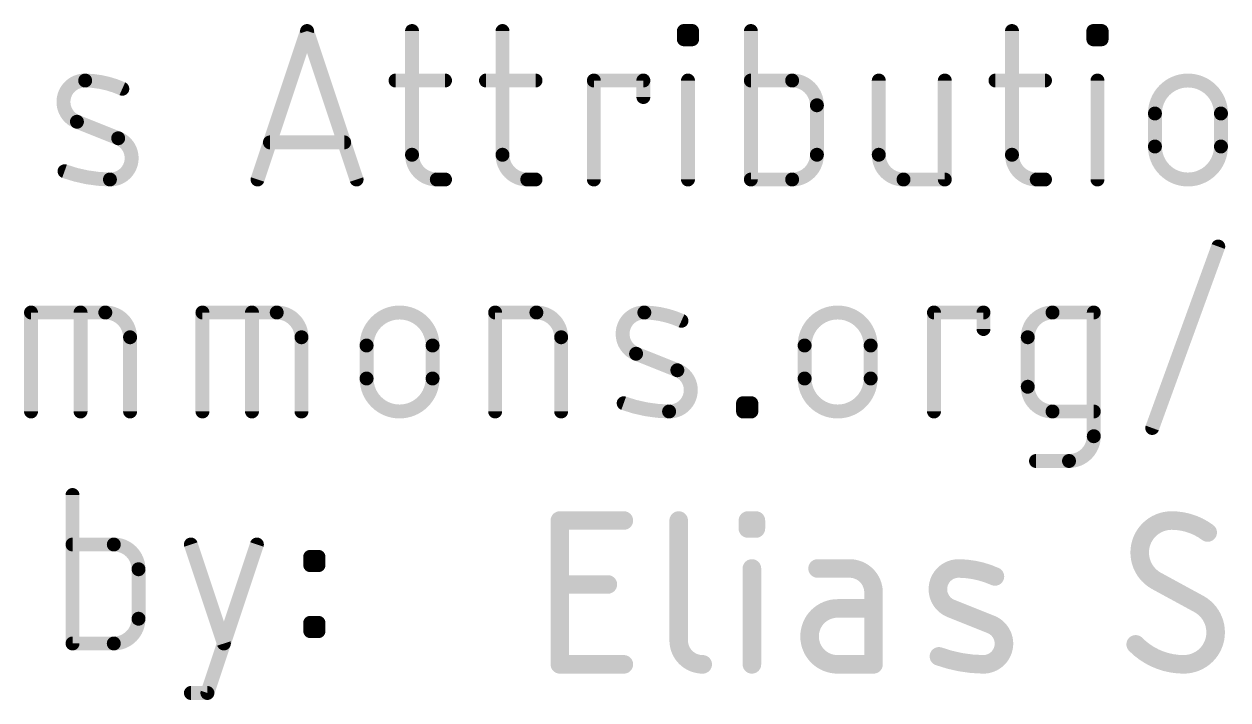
# Model space of a CAD drawing. Extents: x -30.7 to 55.9, y -16 to 25.5.
# Drawn here: x 12.02 to 25.19, y -16.04 to -8.64 of the extents above; entities that cross this region are included whole.
import ezdxf

# ---------------------------------------------------------------- set-up
doc = ezdxf.new("R2010")
doc.units = 0
doc.layers.add('51', color=53, linetype='CONTINUOUS')

msp = doc.modelspace()

# ---------------------------------------------------------------- linework, layer by layer
at = {"layer": '51'}
for points, const_width in [([(14.5732, -10.3378), (15.1151, -8.7122)], 0.1524), ([(15.1151, -8.7122), (15.657, -10.3378)], 0.1524), ([(16.2637, -8.7122), (16.2637, -10.0669)], 0.1524), ([(17.2537, -8.7122), (17.2537, -10.0669)], 0.1524), ([(19.2383, -8.8025), (19.2383, -8.7122)], 0.1524), ([(19.2383, -8.7122), (19.3286, -8.7122)], 0.1524), ([(19.3286, -8.7122), (19.3286, -8.8025)], 0.1524), ([(19.9716, -8.7122), (19.9716, -10.3378)], 0.1524), ([(22.8288, -8.7122), (22.8288, -10.0669)], 0.1524), ([(23.7192, -8.8025), (23.7192, -8.7122)], 0.1524), ([(23.7192, -8.7122), (23.8095, -8.7122)], 0.1524), ([(23.8095, -8.7122), (23.8095, -8.8025)], 0.1524), ([(19.3286, -8.8025), (19.2383, -8.8025)], 0.1524), ([(23.8095, -8.8025), (23.7192, -8.8025)], 0.1524), ([(16.0831, -9.2541), (16.6249, -9.2541)], 0.1524), ([(17.073, -9.2541), (17.6149, -9.2541)], 0.1524), ([(18.2533, -10.3378), (18.2533, -9.2541)], 0.1524), ([(18.2533, -9.2541), (18.7952, -9.2541)], 0.1524), ([(18.7952, -9.2541), (18.7952, -9.4347)], 0.1524), ([(19.2834, -10.3378), (19.2834, -9.2541)], 0.1524), ([(20.4232, -9.2541), (19.9716, -9.2541)], 0.1524), ([(21.3711, -9.2541), (21.3711, -10.0669)], 0.1524), ([(22.0936, -10.3378), (22.0936, -9.2541)], 0.1524), ([(22.6482, -9.2541), (23.19, -9.2541)], 0.1524), ([(23.7644, -10.3378), (23.7644, -9.2541)], 0.1524), ([(20.6941, -10.0669), (20.6941, -9.525)], 0.1524), ([(24.3931, -9.9766), (24.3931, -9.6153)], 0.1524), ([(25.1156, -9.6153), (25.1156, -9.9766)], 0.1524), ([(13.0483, -9.8862), (12.5968, -9.7056)], 0.1524), ([(15.5215, -9.9314), (14.7087, -9.9314)], 0.1524), ([(16.5346, -10.3378), (16.6249, -10.3378)], 0.1524), ([(17.5246, -10.3378), (17.6149, -10.3378)], 0.1524), ([(19.9716, -10.3378), (20.4232, -10.3378)], 0.1524), ([(21.642, -10.3378), (22.0936, -10.3378)], 0.1524), ([(23.0997, -10.3378), (23.19, -10.3378)], 0.1524), ([(24.3635, -13.0584), (25.086, -11.0716)], 0.1524), ([(12.0947, -12.8778), (12.0947, -11.7941)], 0.1524), ([(12.0947, -11.7941), (12.9075, -11.7941)], 0.1524), ([(12.6366, -12.8778), (12.6366, -11.7941)], 0.1524), ([(13.9705, -12.8778), (13.9705, -11.7941)], 0.1524), ([(13.9705, -11.7941), (14.7833, -11.7941)], 0.1524), ([(14.5123, -12.8778), (14.5123, -11.7941)], 0.1524), ([(17.1731, -12.8778), (17.1731, -11.7941)], 0.1524), ([(17.1731, -11.7941), (17.6247, -11.7941)], 0.1524), ([(21.9752, -12.8778), (21.9752, -11.7941)], 0.1524), ([(21.9752, -11.7941), (22.5171, -11.7941)], 0.1524), ([(22.5171, -11.7941), (22.5171, -11.9747)], 0.1524), ([(23.2724, -11.7941), (23.7239, -11.7941)], 0.1524), ([(23.7239, -11.7941), (23.7239, -13.1487)], 0.1524), ([(13.1785, -12.065), (13.1785, -12.8778)], 0.1524), ([(15.0542, -12.065), (15.0542, -12.8778)], 0.1524), ([(15.7663, -12.5166), (15.7663, -12.1553)], 0.1524), ([(16.4888, -12.1553), (16.4888, -12.5166)], 0.1524), ([(17.8956, -12.065), (17.8956, -12.8778)], 0.1524), ([(20.5599, -12.5166), (20.5599, -12.1553)], 0.1524), ([(21.2824, -12.1553), (21.2824, -12.5166)], 0.1524), ([(23.0015, -12.6069), (23.0015, -12.065)], 0.1524), ([(19.167, -12.4262), (18.7154, -12.2456)], 0.1524), ([(19.886, -12.8778), (19.886, -12.7875)], 0.1524), ([(19.886, -12.7875), (19.9763, -12.7875)], 0.1524), ([(19.9763, -12.7875), (19.9763, -12.8778)], 0.1524), ([(19.9763, -12.8778), (19.886, -12.8778)], 0.1524), ([(23.7239, -12.8778), (23.2724, -12.8778)], 0.1524), ([(23.453, -13.4197), (23.0918, -13.4197)], 0.1524), ([(12.5485, -13.7922), (12.5485, -15.4178)], 0.1524), ([(17.8816, -15.6464), (17.8816, -14.0716)], 0.2032), ([(17.8816, -14.0716), (18.5815, -14.0716)], 0.2032), ([(19.1818, -14.0716), (19.1818, -15.3839)], 0.2032), ([(19.939, -14.1591), (19.939, -14.0716)], 0.2032), ([(19.939, -14.0716), (20.0265, -14.0716)], 0.2032), ([(20.0265, -14.1591), (19.939, -14.1591)], 0.2032), ([(20.0265, -14.0716), (20.0265, -14.1591)], 0.2032), ([(13.0001, -14.3341), (12.5485, -14.3341)], 0.1524), ([(13.8438, -14.3341), (14.205, -15.4178)], 0.1524), ([(14.0244, -15.9597), (14.5663, -14.3341)], 0.1524), ([(15.1499, -14.5598), (15.1499, -14.4695)], 0.1524), ([(15.1499, -14.4695), (15.2402, -14.4695)], 0.1524), ([(15.2402, -14.5598), (15.1499, -14.5598)], 0.1524), ([(15.2402, -14.4695), (15.2402, -14.5598)], 0.1524), ([(13.271, -15.1469), (13.271, -14.605)], 0.1524), ([(19.9828, -15.6464), (19.9828, -14.5965)], 0.2032), ([(21.0514, -14.5965), (20.7015, -14.5965)], 0.2032), ([(17.8816, -14.7715), (18.4065, -14.7715)], 0.2032), ([(24.8825, -14.9902), (24.4013, -14.7278)], 0.2032), ([(21.3139, -15.6464), (21.3139, -14.859)], 0.2032), ([(21.3139, -15.034), (20.9202, -15.034)], 0.2032), ([(22.5983, -15.209), (22.1608, -15.034)], 0.2032), ([(15.1499, -15.2823), (15.1499, -15.192)], 0.1524), ([(15.1499, -15.192), (15.2402, -15.192)], 0.1524), ([(15.2402, -15.192), (15.2402, -15.2823)], 0.1524), ([(15.2402, -15.2823), (15.1499, -15.2823)], 0.1524), ([(12.5485, -15.4178), (13.0001, -15.4178)], 0.1524), ([(18.5815, -15.6464), (17.8816, -15.6464)], 0.2032), ([(20.9202, -15.6464), (21.3139, -15.6464)], 0.2032), ([(13.8438, -15.9597), (14.0244, -15.9597)], 0.1524)]:
    msp.add_lwpolyline(points, dxfattribs=dict(at, const_width=const_width))
for points, const_width in [([(15.1513, -8.7002, 1), (15.079, -8.7242)], 0.0762), ([(15.1513, -8.7242, 1), (15.079, -8.7002)], 0.0762), ([(16.3018, -8.7122, 1), (16.2256, -8.7122)], 0.0762), ([(17.2918, -8.7122, 1), (17.2156, -8.7122)], 0.0762), ([(19.2764, -8.7122, 1), (19.2002, -8.7122)], 0.0762), ([(19.2383, -8.6741, 1), (19.2383, -8.7503)], 0.0762), ([(19.3667, -8.7122, 1), (19.2905, -8.7122)], 0.0762), ([(19.3286, -8.7503, 1), (19.3286, -8.6741)], 0.0762), ([(20.0097, -8.7122, 1), (19.9335, -8.7122)], 0.0762), ([(22.8669, -8.7122, 1), (22.7907, -8.7122)], 0.0762), ([(23.7573, -8.7122, 1), (23.6811, -8.7122)], 0.0762), ([(23.7192, -8.6741, 1), (23.7192, -8.7503)], 0.0762), ([(23.8476, -8.7122, 1), (23.7714, -8.7122)], 0.0762), ([(23.8095, -8.7503, 1), (23.8095, -8.6741)], 0.0762), ([(19.2383, -8.7644, 1), (19.2383, -8.8406)], 0.0762), ([(19.2002, -8.8025, 1), (19.2764, -8.8025)], 0.0762), ([(19.2905, -8.8025, 1), (19.3667, -8.8025)], 0.0762), ([(19.3286, -8.8406, 1), (19.3286, -8.7644)], 0.0762), ([(23.7192, -8.7644, 1), (23.7192, -8.8406)], 0.0762), ([(23.6811, -8.8025, 1), (23.7573, -8.8025)], 0.0762), ([(23.7714, -8.8025, 1), (23.8476, -8.8025)], 0.0762), ([(23.8095, -8.8406, 1), (23.8095, -8.7644)], 0.0762), ([(12.6871, -9.2541, 0.8318), (12.5968, -9.7056)], 0.1524), ([(12.6876, -9.216, 1), (12.6865, -9.2922)], 0.0762), ([(13.0935, -9.3444, 0.1026), (12.6871, -9.2541)], 0.1524), ([(12.6865, -9.2922, 1), (12.6876, -9.216)], 0.0762), ([(16.0831, -9.216, 1), (16.0831, -9.2922)], 0.0762), ([(16.6249, -9.2922, 1), (16.6249, -9.216)], 0.0762), ([(17.073, -9.216, 1), (17.073, -9.2922)], 0.0762), ([(17.6149, -9.2922, 1), (17.6149, -9.216)], 0.0762), ([(18.2914, -9.2541, 1), (18.2152, -9.2541)], 0.0762), ([(18.2533, -9.216, 1), (18.2533, -9.2922)], 0.0762), ([(18.8333, -9.2541, 1), (18.7571, -9.2541)], 0.0762), ([(18.7952, -9.2922, 1), (18.7952, -9.216)], 0.0762), ([(19.3215, -9.2541, 1), (19.2453, -9.2541)], 0.0762), ([(19.9716, -9.216, 1), (19.9716, -9.2922)], 0.0762), ([(20.6941, -9.525, 0.4142), (20.4232, -9.2541)], 0.1524), ([(20.4232, -9.216, 1), (20.4232, -9.2922)], 0.0762), ([(20.4232, -9.2922, 1), (20.4232, -9.216)], 0.0762), ([(21.4092, -9.2541, 1), (21.333, -9.2541)], 0.0762), ([(22.1317, -9.2541, 1), (22.0555, -9.2541)], 0.0762), ([(22.6482, -9.216, 1), (22.6482, -9.2922)], 0.0762), ([(23.19, -9.2922, 1), (23.19, -9.216)], 0.0762), ([(23.8025, -9.2541, 1), (23.7263, -9.2541)], 0.0762), ([(25.1156, -9.6153, 1), (24.3931, -9.6153)], 0.1524), ([(13.0778, -9.3791, 1), (13.1091, -9.3096)], 0.0762), ([(18.7571, -9.4347, 1), (18.8333, -9.4347)], 0.0762), ([(20.7322, -9.525, 1), (20.656, -9.525)], 0.0762), ([(20.656, -9.525, 1), (20.7322, -9.525)], 0.0762), ([(24.4312, -9.6153, 1), (24.355, -9.6153)], 0.0762), ([(24.355, -9.6153, 1), (24.4312, -9.6153)], 0.0762), ([(25.1537, -9.6153, 1), (25.0775, -9.6153)], 0.0762), ([(25.0775, -9.6153, 1), (25.1537, -9.6153)], 0.0762), ([(12.6109, -9.6703, 1), (12.5826, -9.741)], 0.0762), ([(12.5826, -9.741, 1), (12.6109, -9.6702)], 0.0762), ([(12.958, -10.3378, 0.8318), (13.0483, -9.8862)], 0.1524), ([(13.0625, -9.8509, 1), (13.0342, -9.9216)], 0.0762), ([(13.0342, -9.9216, 1), (13.0625, -9.8509)], 0.0762), ([(14.7087, -9.8933, 1), (14.7087, -9.9695)], 0.0762), ([(15.5215, -9.9695, 1), (15.5215, -9.8933)], 0.0762), ([(16.2637, -10.0669, 0.4142), (16.5346, -10.3378)], 0.1524), ([(16.3018, -10.0669, 1), (16.2256, -10.0669)], 0.0762), ([(17.2537, -10.0669, 0.4142), (17.5246, -10.3378)], 0.1524), ([(17.2918, -10.0669, 1), (17.2156, -10.0669)], 0.0762), ([(20.4232, -10.3378, 0.4142), (20.6941, -10.0669)], 0.1524), ([(20.7322, -10.0669, 1), (20.656, -10.0669)], 0.0762), ([(21.3711, -10.0669, 0.4142), (21.642, -10.3378)], 0.1524), ([(21.4092, -10.0669, 1), (21.333, -10.0669)], 0.0762), ([(22.8288, -10.0669, 0.4142), (23.0997, -10.3378)], 0.1524), ([(22.8669, -10.0669, 1), (22.7907, -10.0669)], 0.0762), ([(24.3931, -9.9766, 1), (25.1156, -9.9766)], 0.1524), ([(24.4312, -9.9766, 1), (24.355, -9.9766)], 0.0762), ([(24.355, -9.9766, 1), (24.4312, -9.9766)], 0.0762), ([(25.1537, -9.9766, 1), (25.0775, -9.9766)], 0.0762), ([(25.0775, -9.9766, 1), (25.1537, -9.9766)], 0.0762), ([(16.2256, -10.0669, 1), (16.3018, -10.0669)], 0.0762), ([(17.2156, -10.0669, 1), (17.2918, -10.0669)], 0.0762), ([(20.656, -10.0669, 1), (20.7322, -10.0669)], 0.0762), ([(21.333, -10.0669, 1), (21.4092, -10.0669)], 0.0762), ([(22.7907, -10.0669, 1), (22.8669, -10.0669)], 0.0762), ([(12.4742, -10.2116, 1), (12.4484, -10.2833)], 0.0762), ([(12.4613, -10.2475, 0.083), (12.958, -10.3378)], 0.1524), ([(12.9585, -10.2997, 1), (12.9575, -10.3759)], 0.0762), ([(12.9575, -10.3759, 1), (12.9585, -10.2997)], 0.0762), ([(16.5346, -10.2997, 1), (16.5346, -10.3759)], 0.0762), ([(16.5346, -10.3759, 1), (16.5346, -10.2997)], 0.0762), ([(16.6249, -10.3759, 1), (16.6249, -10.2997)], 0.0762), ([(17.5246, -10.2997, 1), (17.5246, -10.3759)], 0.0762), ([(17.5246, -10.3759, 1), (17.5246, -10.2997)], 0.0762), ([(17.6149, -10.3759, 1), (17.6149, -10.2997)], 0.0762), ([(19.9716, -10.2997, 1), (19.9716, -10.3759)], 0.0762), ([(20.4232, -10.2997, 1), (20.4232, -10.3759)], 0.0762), ([(20.4232, -10.3759, 1), (20.4232, -10.2997)], 0.0762), ([(21.642, -10.2997, 1), (21.642, -10.3759)], 0.0762), ([(21.642, -10.3759, 1), (21.642, -10.2997)], 0.0762), ([(22.0936, -10.3759, 1), (22.0936, -10.2997)], 0.0762), ([(23.0997, -10.2997, 1), (23.0997, -10.3759)], 0.0762), ([(23.0997, -10.3759, 1), (23.0997, -10.2997)], 0.0762), ([(23.19, -10.3759, 1), (23.19, -10.2997)], 0.0762), ([(14.5371, -10.3258, 1), (14.6094, -10.3498)], 0.0762), ([(15.6208, -10.3498, 1), (15.6931, -10.3258)], 0.0762), ([(18.2152, -10.3378, 1), (18.2914, -10.3378)], 0.0762), ([(19.2453, -10.3378, 1), (19.3215, -10.3378)], 0.0762), ([(19.9335, -10.3378, 1), (20.0097, -10.3378)], 0.0762), ([(22.0555, -10.3378, 1), (22.1317, -10.3378)], 0.0762), ([(23.7263, -10.3378, 1), (23.8025, -10.3378)], 0.0762), ([(25.1218, -11.0846, 1), (25.0502, -11.0586)], 0.0762), ([(12.1328, -11.7941, 1), (12.0566, -11.7941)], 0.0762), ([(12.0947, -11.756, 1), (12.0947, -11.8322)], 0.0762), ([(12.6747, -11.7941, 1), (12.5985, -11.7941)], 0.0762), ([(13.1785, -12.065, 0.4142), (12.9075, -11.7941)], 0.1524), ([(12.9075, -11.756, 1), (12.9075, -11.8322)], 0.0762), ([(12.9075, -11.8322, 1), (12.9075, -11.756)], 0.0762), ([(14.0086, -11.7941, 1), (13.9324, -11.7941)], 0.0762), ([(13.9705, -11.756, 1), (13.9705, -11.8322)], 0.0762), ([(14.5504, -11.7941, 1), (14.4742, -11.7941)], 0.0762), ([(15.0542, -12.065, 0.4142), (14.7833, -11.7941)], 0.1524), ([(14.7833, -11.756, 1), (14.7833, -11.8322)], 0.0762), ([(14.7833, -11.8322, 1), (14.7833, -11.756)], 0.0762), ([(16.4888, -12.1553, 1), (15.7663, -12.1553)], 0.1524), ([(17.2112, -11.7941, 1), (17.135, -11.7941)], 0.0762), ([(17.1731, -11.756, 1), (17.1731, -11.8322)], 0.0762), ([(17.8956, -12.065, 0.4142), (17.6247, -11.7941)], 0.1524), ([(17.6247, -11.756, 1), (17.6247, -11.8322)], 0.0762), ([(17.6247, -11.8322, 1), (17.6247, -11.756)], 0.0762), ([(18.8057, -11.7941, 0.8318), (18.7154, -12.2456)], 0.1524), ([(19.2121, -11.8844, 0.1026), (18.8057, -11.7941)], 0.1524), ([(18.8063, -11.756, 1), (18.8052, -11.8322)], 0.0762), ([(18.8052, -11.8322, 1), (18.8063, -11.756)], 0.0762), ([(21.2824, -12.1553, 1), (20.5599, -12.1553)], 0.1524), ([(22.0133, -11.7941, 1), (21.9371, -11.7941)], 0.0762), ([(21.9752, -11.756, 1), (21.9752, -11.8322)], 0.0762), ([(22.5552, -11.7941, 1), (22.479, -11.7941)], 0.0762), ([(22.5171, -11.8322, 1), (22.5171, -11.756)], 0.0762), ([(23.2724, -11.7941, 0.4142), (23.0015, -12.065)], 0.1524), ([(23.2724, -11.756, 1), (23.2724, -11.8322)], 0.0762), ([(23.2724, -11.8322, 1), (23.2724, -11.756)], 0.0762), ([(23.762, -11.7941, 1), (23.6858, -11.7941)], 0.0762), ([(23.7239, -11.8322, 1), (23.7239, -11.756)], 0.0762), ([(19.1965, -11.9191, 1), (19.2278, -11.8496)], 0.0762), ([(22.479, -11.9747, 1), (22.5552, -11.9747)], 0.0762), ([(13.2166, -12.065, 1), (13.1404, -12.065)], 0.0762), ([(13.1404, -12.065, 1), (13.2166, -12.065)], 0.0762), ([(15.0923, -12.065, 1), (15.0161, -12.065)], 0.0762), ([(15.0161, -12.065, 1), (15.0923, -12.065)], 0.0762), ([(15.8044, -12.1553, 1), (15.7282, -12.1553)], 0.0762), ([(15.7282, -12.1553, 1), (15.8044, -12.1553)], 0.0762), ([(16.5269, -12.1553, 1), (16.4507, -12.1553)], 0.0762), ([(16.4507, -12.1553, 1), (16.5269, -12.1553)], 0.0762), ([(17.9337, -12.065, 1), (17.8575, -12.065)], 0.0762), ([(17.8575, -12.065, 1), (17.9337, -12.065)], 0.0762), ([(20.598, -12.1553, 1), (20.5218, -12.1553)], 0.0762), ([(20.5218, -12.1553, 1), (20.598, -12.1553)], 0.0762), ([(21.3205, -12.1553, 1), (21.2443, -12.1553)], 0.0762), ([(21.2443, -12.1553, 1), (21.3205, -12.1553)], 0.0762), ([(23.0396, -12.065, 1), (22.9634, -12.065)], 0.0762), ([(22.9634, -12.065, 1), (23.0396, -12.065)], 0.0762), ([(18.7296, -12.2103, 1), (18.7013, -12.281)], 0.0762), ([(18.7013, -12.281, 1), (18.7296, -12.2102)], 0.0762), ([(19.0767, -12.8778, 0.8318), (19.167, -12.4262)], 0.1524), ([(19.1811, -12.3909, 1), (19.1528, -12.4616)], 0.0762), ([(19.1528, -12.4616, 1), (19.1811, -12.3909)], 0.0762), ([(15.7663, -12.5166, 1), (16.4888, -12.5166)], 0.1524), ([(15.8044, -12.5166, 1), (15.7282, -12.5166)], 0.0762), ([(15.7282, -12.5166, 1), (15.8044, -12.5166)], 0.0762), ([(16.5269, -12.5166, 1), (16.4507, -12.5166)], 0.0762), ([(16.4507, -12.5166, 1), (16.5269, -12.5166)], 0.0762), ([(20.5599, -12.5166, 1), (21.2824, -12.5166)], 0.1524), ([(20.598, -12.5166, 1), (20.5218, -12.5166)], 0.0762), ([(20.5218, -12.5166, 1), (20.598, -12.5166)], 0.0762), ([(21.3205, -12.5166, 1), (21.2443, -12.5166)], 0.0762), ([(21.2443, -12.5166, 1), (21.3205, -12.5166)], 0.0762), ([(23.0015, -12.6069, 0.4142), (23.2724, -12.8778)], 0.1524), ([(23.0396, -12.6069, 1), (22.9634, -12.6069)], 0.0762), ([(22.9634, -12.6069, 1), (23.0396, -12.6069)], 0.0762), ([(18.5928, -12.7516, 1), (18.567, -12.8233)], 0.0762), ([(18.5799, -12.7875, 0.083), (19.0767, -12.8778)], 0.1524), ([(19.9241, -12.7875, 1), (19.8479, -12.7875)], 0.0762), ([(19.886, -12.7494, 1), (19.886, -12.8256)], 0.0762), ([(20.0144, -12.7875, 1), (19.9382, -12.7875)], 0.0762), ([(19.9763, -12.8256, 1), (19.9763, -12.7494)], 0.0762), ([(12.0566, -12.8778, 1), (12.1328, -12.8778)], 0.0762), ([(12.5985, -12.8778, 1), (12.6747, -12.8778)], 0.0762), ([(13.1404, -12.8778, 1), (13.2166, -12.8778)], 0.0762), ([(13.9324, -12.8778, 1), (14.0086, -12.8778)], 0.0762), ([(14.4742, -12.8778, 1), (14.5504, -12.8778)], 0.0762), ([(15.0161, -12.8778, 1), (15.0923, -12.8778)], 0.0762), ([(17.135, -12.8778, 1), (17.2112, -12.8778)], 0.0762), ([(17.8575, -12.8778, 1), (17.9337, -12.8778)], 0.0762), ([(19.0772, -12.8397, 1), (19.0761, -12.9159)], 0.0762), ([(19.0761, -12.9159, 1), (19.0772, -12.8397)], 0.0762), ([(19.886, -12.8397, 1), (19.886, -12.9159)], 0.0762), ([(19.8479, -12.8778, 1), (19.9241, -12.8778)], 0.0762), ([(19.9382, -12.8778, 1), (20.0144, -12.8778)], 0.0762), ([(19.9763, -12.9159, 1), (19.9763, -12.8397)], 0.0762), ([(21.9371, -12.8778, 1), (22.0133, -12.8778)], 0.0762), ([(23.2724, -12.8397, 1), (23.2724, -12.9159)], 0.0762), ([(23.2724, -12.9159, 1), (23.2724, -12.8397)], 0.0762), ([(23.7239, -12.9159, 1), (23.7239, -12.8397)], 0.0762), ([(24.3277, -13.0454, 1), (24.3993, -13.0714)], 0.0762), ([(23.453, -13.4197, 0.4142), (23.7239, -13.1487)], 0.1524), ([(23.762, -13.1487, 1), (23.6858, -13.1487)], 0.0762), ([(23.6858, -13.1487, 1), (23.762, -13.1487)], 0.0762), ([(23.0918, -13.3816, 1), (23.0918, -13.4578)], 0.0762), ([(23.453, -13.3816, 1), (23.453, -13.4578)], 0.0762), ([(23.453, -13.4578, 1), (23.453, -13.3816)], 0.0762), ([(12.5866, -13.7922, 1), (12.5104, -13.7922)], 0.0762), ([(17.9324, -14.0716, 1), (17.8308, -14.0716)], 0.1016), ([(17.8816, -14.0208, 1), (17.8816, -14.1224)], 0.1016), ([(18.5815, -14.1224, 1), (18.5815, -14.0208)], 0.1016), ([(19.2326, -14.0716, 1), (19.131, -14.0716)], 0.1016), ([(19.9898, -14.0716, 1), (19.8882, -14.0716)], 0.1016), ([(19.939, -14.0208, 1), (19.939, -14.1224)], 0.1016), ([(19.939, -14.1083, 1), (19.939, -14.2099)], 0.1016), ([(20.0773, -14.0716, 1), (19.9757, -14.0716)], 0.1016), ([(20.0265, -14.1224, 1), (20.0265, -14.0208)], 0.1016), ([(20.0265, -14.2099, 1), (20.0265, -14.1083)], 0.1016), ([(24.5763, -14.0716, 0.4142), (24.2263, -14.4216)], 0.2032), ([(24.97, -14.2028, 0.1623), (24.5763, -14.0716)], 0.2032), ([(24.5763, -14.0208, 1), (24.5763, -14.1224)], 0.1016), ([(24.5763, -14.1224, 1), (24.5763, -14.0208)], 0.1016), ([(19.8882, -14.1591, 1), (19.9898, -14.1591)], 0.1016), ([(19.9757, -14.1591, 1), (20.0773, -14.1591)], 0.1016), ([(24.9395, -14.2435, 1), (25.0005, -14.1622)], 0.1016), ([(12.5485, -14.296, 1), (12.5485, -14.3722)], 0.0762), ([(13.271, -14.605, 0.4142), (13.0001, -14.3341)], 0.1524), ([(13.0001, -14.296, 1), (13.0001, -14.3722)], 0.0762), ([(13.0001, -14.3722, 1), (13.0001, -14.296)], 0.0762), ([(13.8799, -14.322, 1), (13.8076, -14.3461)], 0.0762), ([(14.6024, -14.3461, 1), (14.5301, -14.322)], 0.0762), ([(24.2263, -14.4216, 0.2656), (24.4013, -14.7278)], 0.2032), ([(24.2771, -14.4216, 1), (24.1755, -14.4216)], 0.1016), ([(15.188, -14.4695, 1), (15.1118, -14.4695)], 0.0762), ([(15.1499, -14.4314, 1), (15.1499, -14.5076)], 0.0762), ([(15.1499, -14.5217, 1), (15.1499, -14.5979)], 0.0762), ([(15.2783, -14.4695, 1), (15.2021, -14.4695)], 0.0762), ([(15.2402, -14.5076, 1), (15.2402, -14.4314)], 0.0762), ([(15.2402, -14.5979, 1), (15.2402, -14.5217)], 0.0762), ([(24.1755, -14.4216, 1), (24.2771, -14.4216)], 0.1016), ([(13.3091, -14.605, 1), (13.2329, -14.605)], 0.0762), ([(13.2329, -14.605, 1), (13.3091, -14.605)], 0.0762), ([(15.1118, -14.5598, 1), (15.188, -14.5598)], 0.0762), ([(15.2021, -14.5598, 1), (15.2783, -14.5598)], 0.0762), ([(20.0336, -14.5965, 1), (19.932, -14.5965)], 0.1016), ([(20.7015, -14.5457, 1), (20.7015, -14.6473)], 0.1016), ([(21.3139, -14.859, 0.4142), (21.0514, -14.5965)], 0.2032), ([(21.0514, -14.5457, 1), (21.0514, -14.6473)], 0.1016), ([(21.0514, -14.6473, 1), (21.0514, -14.5457)], 0.1016), ([(22.2483, -14.5965, 0.8318), (22.1608, -15.034)], 0.2032), ([(22.642, -14.684, 0.1025), (22.2483, -14.5965)], 0.2032), ([(22.2491, -14.5457, 1), (22.2476, -14.6473)], 0.1016), ([(22.2476, -14.6473, 1), (22.2491, -14.5457)], 0.1016), ([(22.6212, -14.7303, 1), (22.6629, -14.6377)], 0.1016), ([(17.8816, -14.7207, 1), (17.8816, -14.8223)], 0.1016), ([(18.4065, -14.8223, 1), (18.4065, -14.7207)], 0.1016), ([(24.4257, -14.6832, 1), (24.377, -14.7724)], 0.1016), ([(24.3755, -14.7715, 1), (24.4271, -14.684)], 0.1016), ([(21.3647, -14.859, 1), (21.2631, -14.859)], 0.1016), ([(21.2631, -14.859, 1), (21.3647, -14.859)], 0.1016), ([(20.9202, -15.034, 1), (20.9202, -15.6464)], 0.2032), ([(20.9202, -14.9832, 1), (20.9202, -15.0848)], 0.1016), ([(20.9202, -15.0848, 1), (20.9202, -14.9832)], 0.1016), ([(21.3139, -15.0848, 1), (21.3139, -14.9832)], 0.1016), ([(22.1797, -14.9868, 1), (22.142, -15.0811)], 0.1016), ([(22.142, -15.0811, 1), (22.1797, -14.9868)], 0.1016), ([(25.0575, -15.2964, 0.2656), (24.8825, -14.9902)], 0.2032), ([(24.9083, -14.9465, 1), (24.8567, -15.034)], 0.1016), ([(24.8582, -15.0348, 1), (24.9068, -14.9456)], 0.1016), ([(13.0001, -15.4178, 0.4142), (13.271, -15.1469)], 0.1524), ([(13.3091, -15.1469, 1), (13.2329, -15.1469)], 0.0762), ([(13.2329, -15.1469, 1), (13.3091, -15.1469)], 0.0762), ([(15.188, -15.192, 1), (15.1118, -15.192)], 0.0762), ([(15.1499, -15.1539, 1), (15.1499, -15.2301)], 0.0762), ([(15.2783, -15.192, 1), (15.2021, -15.192)], 0.0762), ([(15.2402, -15.2301, 1), (15.2402, -15.1539)], 0.0762), ([(22.5108, -15.6464, 0.8318), (22.5983, -15.209)], 0.2032), ([(22.6172, -15.1618, 1), (22.5794, -15.2561)], 0.1016), ([(22.5794, -15.2561, 1), (22.6172, -15.1618)], 0.1016), ([(15.1499, -15.2442, 1), (15.1499, -15.3204)], 0.0762), ([(15.1118, -15.2823, 1), (15.188, -15.2823)], 0.0762), ([(15.2021, -15.2823, 1), (15.2783, -15.2823)], 0.0762), ([(15.2402, -15.3204, 1), (15.2402, -15.2442)], 0.0762), ([(24.7075, -15.6464, 0.4142), (25.0575, -15.2964)], 0.2032), ([(25.1083, -15.2964, 1), (25.0067, -15.2964)], 0.1016), ([(25.0067, -15.2964, 1), (25.1083, -15.2964)], 0.1016), ([(12.5485, -15.3797, 1), (12.5485, -15.4559)], 0.0762), ([(12.5104, -15.4178, 1), (12.5866, -15.4178)], 0.0762), ([(13.0001, -15.3797, 1), (13.0001, -15.4559)], 0.0762), ([(13.0001, -15.4559, 1), (13.0001, -15.3797)], 0.0762), ([(14.1689, -15.4298, 1), (14.2412, -15.4058)], 0.0762), ([(19.1818, -15.3839, 0.4142), (19.4443, -15.6464)], 0.2032), ([(19.2326, -15.3839, 1), (19.131, -15.3839)], 0.1016), ([(19.131, -15.3839, 1), (19.2326, -15.3839)], 0.1016), ([(24.2187, -15.3919, 1), (24.1465, -15.4634)], 0.1016), ([(24.1826, -15.4277, 0.2), (24.7075, -15.6464)], 0.2032), ([(22.0296, -15.5589, 0.083), (22.5108, -15.6464)], 0.2032), ([(22.0468, -15.5111, 1), (22.0124, -15.6067)], 0.1016), ([(17.8816, -15.5956, 1), (17.8816, -15.6972)], 0.1016), ([(17.8308, -15.6464, 1), (17.9324, -15.6464)], 0.1016), ([(18.5815, -15.6972, 1), (18.5815, -15.5956)], 0.1016), ([(19.4443, -15.6972, 1), (19.4443, -15.5956)], 0.1016), ([(19.932, -15.6464, 1), (20.0336, -15.6464)], 0.1016), ([(20.9202, -15.5956, 1), (20.9202, -15.6972)], 0.1016), ([(20.9202, -15.6972, 1), (20.9202, -15.5956)], 0.1016), ([(21.2631, -15.6464, 1), (21.3647, -15.6464)], 0.1016), ([(21.3139, -15.6972, 1), (21.3139, -15.5956)], 0.1016), ([(22.5115, -15.5956, 1), (22.5101, -15.6972)], 0.1016), ([(22.5101, -15.6972, 1), (22.5115, -15.5956)], 0.1016), ([(24.7075, -15.5956, 1), (24.7075, -15.6972)], 0.1016), ([(24.7075, -15.6972, 1), (24.7075, -15.5956)], 0.1016), ([(13.8438, -15.9216, 1), (13.8438, -15.9978)], 0.0762), ([(13.9883, -15.9476, 1), (14.0606, -15.9717)], 0.0762), ([(14.0244, -15.9978, 1), (14.0244, -15.9216)], 0.0762)]:
    msp.add_lwpolyline(points, format="xyb", dxfattribs=dict(at, const_width=const_width))

doc.saveas('drawing.dxf')
